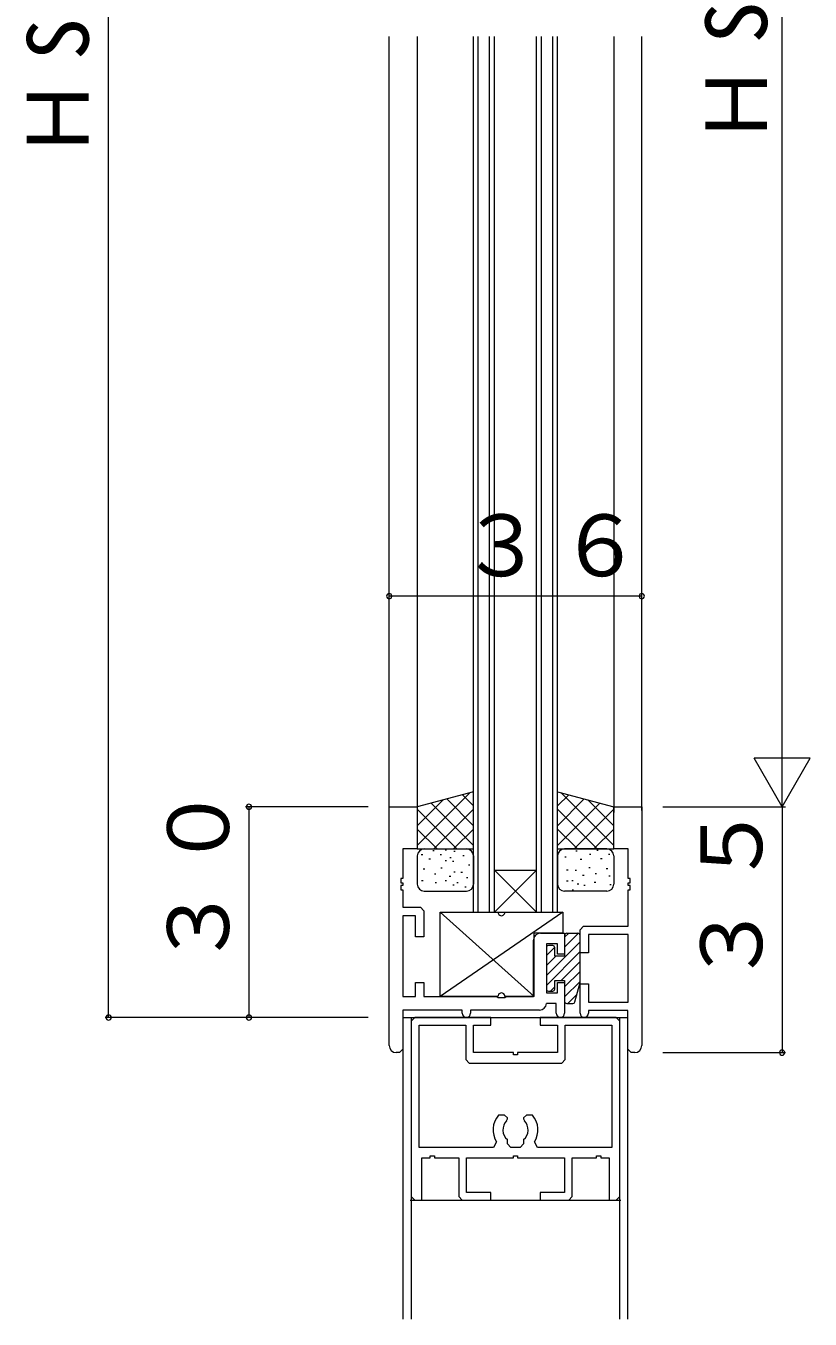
# Model space of a CAD drawing. Units: millimetres, scale not verified. Extents: x -594 to 539, y -420 to 386.
# Drawn here: x -11.2 to 100.6, y -201.4 to -17.2 of the extents above; entities that cross this region are included whole.
import ezdxf

# ---------------------------------------------------------------- set-up
doc = ezdxf.new("R2010")
doc.units = ezdxf.units.MM
doc.header["$LTSCALE"] = 2
for name, color, linetype, lineweight in [('0-4_YKK_11', 7, 'Continuous', 9), ('0-5_YKK_12', 2, 'Continuous', 9), ('0-6_YKK_13', 4, 'Continuous', 9), ('0-7_YKK_D', 6, 'Continuous', 9)]:
    doc.layers.add(name, color=color, linetype=linetype, lineweight=lineweight)
doc.styles.add('ＭＳ ゴシック', font='')
doc.styles.get('ＭＳ ゴシック').set_extended_font_data('MS Gothic')

msp = doc.modelspace()

# ---------------------------------------------------------------- linework, layer by layer
at = {"layer": '0-4_YKK_11'}
for p, q in [((40.646, -128.432), (44.646, -128.432)), ((40.646, -162.432), (40.646, -128.432)), ((44.646, -128.432), (44.646, -134.432)), ((72.646, -128.432), (76.646, -128.432)), ((72.646, -134.432), (72.646, -128.432)), ((76.646, -128.432), (76.646, -162.432)), ((44.646, -134.432), (42.596, -134.432)), ((42.596, -134.432), (42.596, -138.632)), ((74.696, -134.432), (72.646, -134.432)), ((74.696, -138.632), (74.696, -134.432)), ((42.296, -138.632), (42.296, -139.232)), ((42.596, -138.632), (42.296, -138.632)), ((42.296, -139.232), (42.596, -139.232)), ((42.296, -139.632), (42.296, -140.232)), ((42.596, -139.632), (42.296, -139.632)), ((42.596, -139.232), (42.596, -139.632)), ((74.996, -138.632), (74.696, -138.632)), ((74.696, -139.232), (74.996, -139.232)), ((74.696, -139.632), (74.696, -139.232)), ((74.996, -139.632), (74.696, -139.632)), ((74.996, -139.232), (74.996, -138.632)), ((74.996, -140.232), (74.996, -139.632)), ((42.296, -140.232), (42.596, -140.232)), ((42.596, -140.232), (42.596, -142.732)), ((74.696, -145.432), (74.696, -140.232)), ((74.696, -140.232), (74.996, -140.232)), ((42.596, -142.732), (45.096, -142.732)), ((45.096, -142.732), (45.596, -143.232)), ((44.396, -143.932), (42.596, -143.932)), ((42.596, -143.932), (42.596, -155.432)), ((44.396, -146.932), (44.396, -143.932)), ((67.846, -145.932), (68.346, -145.432)), ((68.346, -145.432), (74.696, -145.432)), ((62.196, -146.432), (65.646, -146.432)), ((65.646, -146.432), (65.646, -149.432)), ((69.046, -146.632), (69.046, -149.232)), ((74.696, -146.632), (69.046, -146.632)), ((74.696, -156.232), (74.696, -146.632)), ((61.196, -155.432), (61.196, -147.432)), ((64.646, -147.932), (63.046, -147.932)), ((63.046, -147.932), (63.046, -154.932)), ((64.646, -149.432), (64.646, -147.932)), ((65.646, -149.432), (64.646, -149.432)), ((44.396, -155.432), (44.396, -153.432)), ((44.396, -153.432), (45.596, -153.432)), ((45.596, -153.432), (45.596, -155.432)), ((64.646, -154.932), (64.646, -153.432)), ((64.646, -153.432), (65.646, -153.432)), ((65.646, -153.432), (65.646, -157.832)), ((67.846, -153.632), (69.046, -153.632)), ((67.846, -157.832), (67.846, -153.632)), ((69.046, -153.632), (69.046, -156.232)), ((42.596, -155.432), (44.396, -155.432)), ((45.596, -155.432), (55.975, -155.432)), ((55.975, -155.432), (56.167, -155.575)), ((56.167, -155.575), (57.125, -155.575)), ((57.125, -155.575), (57.317, -155.432)), ((57.317, -155.432), (61.196, -155.432)), ((64.446, -156.432), (63.045, -156.432)), ((63.046, -154.932), (64.646, -154.932)), ((64.446, -157.832), (64.446, -156.432)), ((69.046, -156.232), (74.696, -156.232)), ((42.596, -157.382), (42.596, -162.932)), ((51.046, -157.382), (42.596, -157.382)), ((51.046, -157.832), (51.046, -157.382)), ((62.046, -157.382), (52.246, -157.382)), ((52.246, -157.382), (52.246, -157.832)), ((69.046, -157.432), (69.046, -157.832)), ((74.646, -157.432), (69.046, -157.432)), ((74.646, -162.932), (74.646, -157.432)), ((44.295, -158.432), (43.795, -158.932)), ((43.795, -158.932), (43.795, -183.932)), ((55.145, -158.432), (44.295, -158.432)), ((44.895, -159.532), (51.545, -159.532)), ((44.895, -176.932), (44.895, -159.532)), ((51.545, -159.532), (51.545, -164.432)), ((55.145, -159.532), (55.145, -158.432)), ((62.145, -158.432), (62.145, -159.532)), ((72.995, -158.432), (62.145, -158.432)), ((62.145, -159.532), (64.645, -159.532)), ((64.645, -159.532), (64.645, -163.432)), ((65.745, -164.432), (65.745, -159.532)), ((65.745, -159.532), (72.395, -159.532)), ((72.395, -159.532), (72.395, -176.932)), ((73.495, -158.932), (72.995, -158.432)), ((73.495, -183.932), (73.495, -158.932)), ((42.096, -163.432), (41.646, -163.432)), ((42.596, -162.932), (42.096, -163.432)), ((58.345, -163.732), (58.345, -163.432)), ((58.945, -163.732), (58.345, -163.732)), ((58.945, -163.432), (58.945, -163.732)), ((64.645, -163.432), (58.945, -163.432)), ((75.146, -163.432), (74.646, -162.932)), ((75.646, -163.432), (75.146, -163.432)), ((51.545, -164.432), (52.045, -164.932)), ((52.045, -164.932), (65.245, -164.932)), ((65.245, -164.932), (65.745, -164.432)), ((57.095, -172.332), (56.23, -172.332)), ((57.495, -172.732), (57.095, -172.332)), ((57.377, -173.154), (57.495, -172.87)), ((57.495, -172.87), (57.495, -172.732)), ((60.195, -172.332), (59.795, -172.732)), ((59.795, -172.732), (59.795, -172.87)), ((59.795, -172.87), (59.913, -173.154)), ((61.059, -172.332), (60.195, -172.332)), ((55.953, -176.161), (55.532, -176.932)), ((57.495, -176.432), (57.495, -175.816)), ((57.995, -176.932), (57.495, -176.432)), ((59.795, -176.432), (59.295, -176.932)), ((59.795, -175.816), (59.795, -176.432)), ((61.758, -176.932), (61.337, -176.161)), ((55.532, -176.932), (44.895, -176.932)), ((45.295, -184.432), (45.295, -178.432)), ((45.295, -178.432), (46.495, -178.432)), ((46.495, -178.132), (47.095, -178.132)), ((46.495, -178.432), (46.495, -178.132)), ((47.095, -178.132), (47.095, -178.432)), ((47.095, -178.432), (50.545, -178.432)), ((50.545, -178.432), (50.545, -183.932)), ((51.645, -183.332), (51.645, -178.432)), ((51.645, -178.432), (58.345, -178.432)), ((59.295, -176.932), (57.995, -176.932)), ((58.345, -178.432), (58.345, -178.132)), ((58.345, -178.132), (58.945, -178.132)), ((58.945, -178.132), (58.945, -178.432)), ((58.945, -178.432), (65.645, -178.432)), ((72.395, -176.932), (61.758, -176.932)), ((65.645, -178.432), (65.645, -183.332)), ((66.745, -183.932), (66.745, -178.432)), ((66.745, -178.432), (70.195, -178.432)), ((70.195, -178.132), (70.795, -178.132)), ((70.195, -178.432), (70.195, -178.132)), ((70.795, -178.132), (70.795, -178.432)), ((70.795, -178.432), (71.995, -178.432)), ((71.995, -178.432), (71.995, -184.432)), ((43.795, -183.932), (44.295, -184.432)), ((50.545, -183.932), (51.045, -184.432)), ((55.145, -183.332), (51.645, -183.332)), ((55.145, -184.432), (55.145, -183.332)), ((62.145, -183.332), (62.145, -184.432)), ((65.645, -183.332), (62.145, -183.332)), ((66.245, -184.432), (66.745, -183.932)), ((72.995, -184.432), (73.495, -183.932)), ((44.295, -184.432), (45.295, -184.432)), ((51.045, -184.432), (55.145, -184.432)), ((62.145, -184.432), (66.245, -184.432)), ((71.995, -184.432), (72.995, -184.432))]:
    msp.add_line(p, q, dxfattribs=at)
for points in [[(45.596, -143.232), (45.596, -146.932), (44.396, -146.932)], [(69.046, -149.232), (67.846, -149.232), (67.846, -145.932)], [(58.345, -163.432), (52.645, -163.432), (52.645, -159.532), (55.145, -159.532)]]:
    msp.add_lwpolyline(points, dxfattribs=at)
for centre, radius, start, end in [((62.196, -147.432), 1, 90, 180), ((62.046, -156.382), 1, 270, 357.134), ((51.646, -157.832), 0.6, 180, 0), ((65.046, -157.832), 0.6, 180, 0), ((68.446, -157.832), 0.6, 180, 0), ((41.646, -162.432), 1, 180, 270), ((75.646, -162.432), 1, 270, 0), ((58.645, -174.432), 3.2, 138.98549, 212.72043), ((58.645, -174.432), 3.2, 327.27956, 41.0145), ((58.645, -174.432), 1.8, 134.79283, 230.29097), ((58.645, -174.432), 1.8, 309.70901, 45.20715)]:
    msp.add_arc(centre, radius, start, end, dxfattribs=at)
at = {"layer": '0-5_YKK_12'}
for p, q in [((40.646, -128.932), (40.646, -18.713)), ((44.646, -18.713), (44.646, -129.232)), ((52.646, -143.432), (52.646, -18.713)), ((53.346, -143.432), (53.346, -18.713)), ((54.946, -143.432), (54.946, -18.713)), ((55.646, -143.432), (55.646, -18.713)), ((61.646, -143.432), (61.646, -18.713)), ((62.346, -143.432), (62.346, -18.713)), ((63.946, -143.432), (63.946, -18.713)), ((64.646, -143.432), (64.646, -18.713)), ((72.646, -18.713), (72.646, -129.232)), ((76.646, -128.932), (76.646, -18.713)), ((55.646, -137.432), (61.646, -137.432)), ((61.646, -143.432), (55.646, -137.432)), ((55.646, -143.432), (61.646, -137.432)), ((52.646, -143.432), (64.646, -143.432)), ((42.645, -201.389), (42.645, -158.432)), ((42.645, -158.432), (74.645, -158.432)), ((43.795, -158.432), (43.795, -201.389)), ((73.495, -201.389), (73.495, -158.432)), ((74.645, -201.389), (74.645, -158.432)), ((43.645, -184.432), (73.645, -184.432))]:
    msp.add_line(p, q, dxfattribs=at)
at = {"layer": '0-6_YKK_13'}
for p, q in [((52.646, -126.288), (44.646, -128.432)), ((44.646, -133.946), (52.179, -126.413)), ((51.068, -126.711), (52.646, -128.29)), ((64.646, -126.288), (72.646, -128.432)), ((64.646, -128.29), (66.225, -126.711)), ((65.113, -126.413), (72.646, -133.946)), ((44.646, -131.118), (48.316, -127.448)), ((44.646, -128.432), (44.646, -134.432)), ((44.646, -128.775), (50.303, -134.432)), ((46.606, -127.906), (52.646, -133.946)), ((46.989, -134.432), (52.646, -128.775)), ((48.837, -127.309), (52.646, -131.118)), ((64.646, -131.118), (68.455, -127.309)), ((64.646, -133.946), (70.686, -127.906)), ((64.646, -128.775), (70.303, -134.432)), ((66.989, -134.432), (72.646, -128.775)), ((68.977, -127.448), (72.646, -131.118)), ((72.646, -134.432), (72.646, -128.432)), ((44.646, -131.603), (47.475, -134.432)), ((49.818, -134.432), (52.646, -131.603)), ((64.646, -131.603), (67.475, -134.432)), ((69.818, -134.432), (72.646, -131.603)), ((44.646, -134.432), (52.646, -134.432)), ((45.646, -134.432), (51.646, -134.432)), ((64.646, -134.432), (72.646, -134.432)), ((71.646, -134.432), (65.646, -134.432)), ((67.366, -134.426), (67.566, -134.426)), ((44.646, -135.432), (44.646, -139.432)), ((45.215, -135.233), (45.415, -135.233)), ((46.308, -135.816), (46.508, -135.816)), ((46.854, -134.65), (47.054, -134.65)), ((47.911, -135.233), (48.111, -135.233)), ((48.606, -134.547), (48.806, -134.547)), ((48.606, -136.058), (48.806, -136.058)), ((49.286, -135.634), (49.486, -135.634)), ((49.663, -136.178), (49.863, -136.178)), ((49.869, -134.759), (50.069, -134.759)), ((51.14, -135.363), (51.34, -135.363)), ((52.646, -135.432), (52.646, -139.432)), ((64.646, -135.432), (64.646, -139.432)), ((65.673, -135.552), (65.873, -135.552)), ((67.424, -134.759), (67.224, -134.759)), ((67.88, -135.876), (68.08, -135.876)), ((69.382, -135.233), (69.182, -135.233)), ((70.438, -134.65), (70.238, -134.65)), ((70.985, -135.816), (70.785, -135.816)), ((72.078, -135.233), (71.878, -135.233)), ((72.646, -135.432), (72.646, -139.432)), ((45.506, -137.273), (45.706, -137.273)), ((47.109, -137.965), (47.309, -137.965)), ((47.984, -137.127), (48.184, -137.127)), ((49.869, -137.674), (50.069, -137.674)), ((50.877, -137.723), (51.078, -137.723)), ((51.927, -136.674), (52.127, -136.674)), ((65.936, -137.387), (66.136, -137.387)), ((67.155, -137.447), (67.355, -137.447)), ((69.309, -137.127), (69.109, -137.127)), ((70.183, -137.965), (69.983, -137.965)), ((71.786, -137.273), (71.586, -137.273)), ((45.266, -138.944), (45.466, -138.944)), ((47.188, -139.191), (47.388, -139.191)), ((48.613, -138.944), (48.813, -138.944)), ((49.213, -138.323), (49.413, -138.323)), ((49.702, -139.561), (49.902, -139.561)), ((50.287, -139.191), (50.487, -139.191)), ((51.402, -139.821), (51.602, -139.821)), ((51.664, -138.51), (51.864, -138.51)), ((65.936, -138.961), (66.136, -138.961)), ((66.688, -138.905), (66.888, -138.905)), ((67.455, -139.382), (67.655, -139.382)), ((68.212, -138.142), (68.412, -138.142)), ((68.387, -139.591), (68.588, -139.591)), ((69.878, -139.144), (70.078, -139.144)), ((71.928, -138.263), (72.128, -138.263)), ((72.084, -139.501), (72.284, -139.501)), ((45.646, -140.432), (51.646, -140.432)), ((71.646, -140.432), (65.646, -140.432)), ((66.722, -140.272), (66.922, -140.272)), ((47.896, -143.432), (56.146, -143.432)), ((65.396, -143.432), (47.896, -155.432)), ((47.896, -143.432), (61.296, -155.432)), ((47.896, -155.432), (47.896, -143.432)), ((57.146, -143.432), (65.396, -143.432)), ((65.396, -143.432), (65.396, -146.432)), ((65.396, -146.432), (61.296, -146.432)), ((61.296, -155.432), (61.296, -146.432)), ((65.646, -147.011), (66.225, -146.432)), ((65.646, -148.425), (67.628, -146.443)), ((65.646, -146.732), (65.646, -149.682)), ((65.946, -146.432), (67.546, -146.432)), ((67.846, -153.446), (67.846, -146.732)), ((63.046, -152.439), (67.846, -147.639)), ((63.046, -149.611), (64.246, -148.411)), ((63.046, -148.482), (63.046, -154.382)), ((63.046, -153.853), (67.846, -149.053)), ((63.946, -148.182), (63.346, -148.182)), ((64.246, -149.682), (64.246, -148.482)), ((63.046, -151.025), (64.389, -149.682)), ((65.646, -149.682), (64.246, -149.682)), ((65.132, -153.182), (67.846, -150.467)), ((65.646, -154.082), (67.846, -151.882)), ((63.346, -154.682), (63.946, -154.682)), ((63.632, -154.682), (64.246, -154.068)), ((64.246, -154.382), (64.246, -153.182)), ((64.246, -153.182), (65.646, -153.182)), ((65.646, -153.182), (65.646, -156.132)), ((65.646, -155.496), (67.846, -153.296)), ((67.106, -156.209), (67.846, -153.446)), ((56.146, -155.432), (47.896, -155.432)), ((61.296, -155.432), (57.146, -155.432)), ((65.946, -156.432), (66.816, -156.432)), ((66.125, -156.432), (67.383, -155.173))]:
    msp.add_line(p, q, dxfattribs=at)
for centre, radius, start, end in [((45.646, -135.432), 1, 90, 180), ((51.646, -135.432), 1, 0, 90), ((65.646, -135.432), 1, 90, 180), ((71.646, -135.432), 1, 0, 90), ((45.646, -139.432), 1, 180, 270), ((51.646, -139.432), 1, 270, 0), ((65.646, -139.432), 1, 180, 270), ((71.646, -139.432), 1, 270, 0), ((56.646, -143.432), 0.5, 179.99989, 0.00009), ((65.946, -146.732), 0.3, 90, 180), ((67.546, -146.732), 0.3, 0, 90), ((63.346, -148.482), 0.3, 90, 180), ((63.946, -148.482), 0.3, 0, 90), ((63.346, -154.382), 0.3, 180, 270), ((63.946, -154.382), 0.3, 270, 0), ((56.646, -155.432), 0.5, 359.99989, 180.00009), ((65.946, -156.132), 0.3, 180, 270), ((66.816, -156.132), 0.3, 270, 344.99998)]:
    msp.add_arc(centre, radius, start, end, dxfattribs=at)
at = {"layer": '0-7_YKK_D'}
for p, q in [((0.646, -158.432), (0.646, 109.575)), ((96.646, -128.432), (96.646, 79.575)), ((76.646, -98.432), (40.646, -98.432)), ((96.646, -128.432), (92.646, -121.503)), ((37.646, -128.432), (20.146, -128.432)), ((20.646, -128.432), (20.646, -158.432)), ((79.646, -128.432), (97.146, -128.432)), ((79.646, -128.432), (97.146, -128.432)), ((96.646, -128.432), (96.646, -163.432)), ((35.999, -158.432), (0.146, -158.432)), ((37.646, -158.432), (20.146, -158.432)), ((79.646, -163.432), (97.146, -163.432))]:
    msp.add_line(p, q, dxfattribs=at)
msp.add_lwpolyline([(96.646, -128.432), (100.646, -121.503), (92.646, -121.503)], dxfattribs=at)
for centre, start, end in [((40.646, -98.432), 0, 180), ((40.646, -98.432), 180, 0), ((76.646, -98.432), 0, 180), ((76.646, -98.432), 180, 0), ((20.646, -128.432), 0, 180), ((20.646, -128.432), 180, 0), ((0.646, -158.432), 0, 180), ((20.646, -158.432), 0, 180), ((0.646, -158.432), 180, 0), ((20.646, -158.432), 180, 0), ((96.646, -163.432), 0, 180), ((96.646, -163.432), 180, 0)]:
    msp.add_arc(centre, 0.375, start, end, dxfattribs=at)

# ---------------------------------------------------------------- texts
at = {"layer": '0-7_YKK_D', "color": 3, "char_height": 8.798, "attachment_point": 7, "rotation": 90, "style": 'ＭＳ ゴシック'}
for s, insert in [('\\T1.19;ＨS＋６０', (-2.054, -36.382)), ('\\T1.22;ＨS', (94.646, -34.382)), ('\\T1.17;３０', (17.946, -151.408)), ('\\T1.17;３５', (93.946, -153.908))]:
    msp.add_mtext(s, dxfattribs=dict(at, insert=insert))
at = {"layer": '0-7_YKK_D', "color": 3, "insert": (50.669, -95.732), "char_height": 8.798, "attachment_point": 7, "style": 'ＭＳ ゴシック'}
msp.add_mtext('\\T1.17;３６', dxfattribs=at)

doc.saveas('drawing.dxf')
